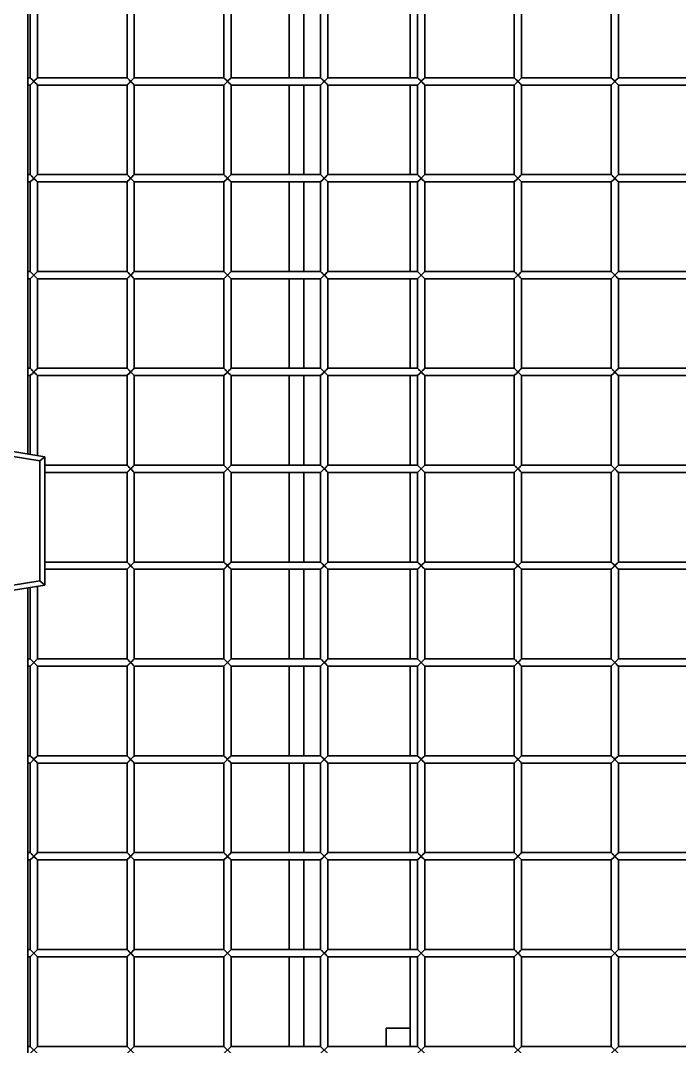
# Model space of a CAD drawing. Header units: millimetres. Extents: x 32496 to 166256, y 3504 to 23939.
# Drawn here: x 97748.8 to 98021, y 21481.4 to 21905.1 of the extents above; entities that cross this region are included whole.
import ezdxf

# ---------------------------------------------------------------- set-up
doc = ezdxf.new("R2010")
doc.units = ezdxf.units.MM
doc.layers.get('0').update_dxf_attribs({"lineweight": 35})

# ---------------------------------------------------------------- blocks, each defined once
blk = doc.blocks.new('8-1250')
at = {"linetype": 'Continuous'}
for p, q in [((-2211.13, -32408.79), (-2211.13, -33034.31)), ((-2210.13, -32841.79), (-2210.13, -32878.79)), ((-2207.13, -32841.79), (-2207.13, -32878.79)), ((-2170.13, -32841.79), (-2170.13, -32878.79)), ((-2167.13, -32841.79), (-2167.13, -32878.79)), ((-2130.13, -32841.79), (-2130.13, -32878.79)), ((-2127.13, -32841.79), (-2127.13, -32878.79)), ((-2103.13, -32878.79), (-2103.13, -32841.79)), ((-2097.13, -32841.79), (-2097.13, -32878.79)), ((-2090.13, -32841.79), (-2090.13, -32878.79)), ((-2087.13, -32841.79), (-2087.13, -32878.79)), ((-2053.13, -32841.79), (-2053.13, -32878.79)), ((-2050.13, -32841.79), (-2050.13, -32878.79)), ((-2047.13, -32841.79), (-2047.13, -32878.79)), ((-2010.13, -32841.79), (-2010.13, -32878.79)), ((-2007.13, -32841.79), (-2007.13, -32878.79)), ((-1970.13, -32841.79), (-1970.13, -32878.79)), ((-1967.13, -32841.79), (-1967.13, -32878.79)), ((-2211.13, -32878.79), (-2210.13, -32878.79)), ((-2211.13, -32881.79), (-2210.13, -32881.79)), ((-2210.13, -32881.79), (-2207.13, -32878.79)), ((-2207.13, -32881.79), (-2210.13, -32878.79)), ((-2210.13, -32881.79), (-2210.13, -32918.79)), ((-2210.01, -32881.67), (-2209.22, -32880.88)), ((-2209.22, -32880.88), (-2208.63, -32880.29)), ((-2207.13, -32878.79), (-2207.56, -32879.22)), ((-2207.13, -32878.79), (-2170.13, -32878.79)), ((-2207.13, -32881.79), (-2207.13, -32918.79)), ((-2207.13, -32881.79), (-2170.13, -32881.79)), ((-2170.13, -32881.79), (-2167.13, -32878.79)), ((-2167.13, -32881.79), (-2170.13, -32878.79)), ((-2170.13, -32881.79), (-2170.13, -32918.79)), ((-2170.01, -32881.67), (-2169.22, -32880.88)), ((-2169.22, -32880.88), (-2168.63, -32880.29)), ((-2167.13, -32878.79), (-2167.56, -32879.22)), ((-2167.13, -32878.79), (-2130.13, -32878.79)), ((-2167.13, -32881.79), (-2167.13, -32918.79)), ((-2167.13, -32881.79), (-2130.13, -32881.79)), ((-2130.13, -32881.79), (-2127.13, -32878.79)), ((-2127.13, -32881.79), (-2130.13, -32878.79)), ((-2130.13, -32881.79), (-2130.13, -32918.79)), ((-2130.01, -32881.67), (-2129.22, -32880.88)), ((-2129.22, -32880.88), (-2128.63, -32880.29)), ((-2127.13, -32878.79), (-2127.56, -32879.22)), ((-2127.13, -32878.79), (-2090.13, -32878.79)), ((-2127.13, -32881.79), (-2127.13, -32918.79)), ((-2127.13, -32881.79), (-2090.13, -32881.79)), ((-2103.13, -32918.79), (-2103.13, -32881.79)), ((-2097.13, -32881.79), (-2097.13, -32918.79)), ((-2090.13, -32881.79), (-2087.13, -32878.79)), ((-2087.13, -32881.79), (-2090.13, -32878.79)), ((-2090.13, -32881.79), (-2090.13, -32918.79)), ((-2090.01, -32881.67), (-2089.22, -32880.88)), ((-2089.22, -32880.88), (-2088.63, -32880.29)), ((-2087.13, -32878.79), (-2087.56, -32879.22)), ((-2087.13, -32878.79), (-2050.13, -32878.79)), ((-2087.13, -32881.79), (-2087.13, -32918.79)), ((-2087.13, -32881.79), (-2050.13, -32881.79)), ((-2053.13, -32881.79), (-2053.13, -32918.79)), ((-2050.13, -32881.79), (-2047.13, -32878.79)), ((-2047.13, -32881.79), (-2050.13, -32878.79)), ((-2050.13, -32881.79), (-2050.13, -32918.79)), ((-2050.01, -32881.67), (-2049.22, -32880.88)), ((-2049.22, -32880.88), (-2048.63, -32880.29)), ((-2047.13, -32878.79), (-2047.56, -32879.22)), ((-2047.13, -32878.79), (-2010.13, -32878.79)), ((-2047.13, -32881.79), (-2047.13, -32918.79)), ((-2047.13, -32881.79), (-2010.13, -32881.79)), ((-2010.13, -32881.79), (-2007.13, -32878.79)), ((-2007.13, -32881.79), (-2010.13, -32878.79)), ((-2010.13, -32881.79), (-2010.13, -32918.79)), ((-2010.01, -32881.67), (-2009.22, -32880.88)), ((-2009.22, -32880.88), (-2008.63, -32880.29)), ((-2007.13, -32878.79), (-2007.56, -32879.22)), ((-2007.13, -32878.79), (-1970.13, -32878.79)), ((-2007.13, -32881.79), (-2007.13, -32918.79)), ((-2007.13, -32881.79), (-1970.13, -32881.79)), ((-1970.13, -32881.79), (-1967.13, -32878.79)), ((-1967.13, -32881.79), (-1970.13, -32878.79)), ((-1970.13, -32881.79), (-1970.13, -32918.79)), ((-1970.01, -32881.67), (-1969.22, -32880.88)), ((-1969.22, -32880.88), (-1968.63, -32880.29)), ((-1967.13, -32878.79), (-1967.56, -32879.22)), ((-1967.13, -32878.79), (-1930.13, -32878.79)), ((-1967.13, -32881.79), (-1967.13, -32918.79)), ((-1967.13, -32881.79), (-1930.13, -32881.79)), ((-2211.13, -32918.79), (-2210.13, -32918.79)), ((-2210.13, -32921.79), (-2207.13, -32918.79)), ((-2207.13, -32921.79), (-2210.13, -32918.79)), ((-2210.01, -32921.67), (-2209.22, -32920.88)), ((-2209.22, -32920.88), (-2208.63, -32920.29)), ((-2207.13, -32918.79), (-2207.56, -32919.22)), ((-2207.13, -32918.79), (-2170.13, -32918.79)), ((-2170.13, -32921.79), (-2167.13, -32918.79)), ((-2167.13, -32921.79), (-2170.13, -32918.79)), ((-2170.01, -32921.67), (-2169.22, -32920.88)), ((-2169.22, -32920.88), (-2168.63, -32920.29)), ((-2167.13, -32918.79), (-2167.56, -32919.22)), ((-2167.13, -32918.79), (-2130.13, -32918.79)), ((-2130.13, -32921.79), (-2127.13, -32918.79)), ((-2127.13, -32921.79), (-2130.13, -32918.79)), ((-2130.01, -32921.67), (-2129.22, -32920.88)), ((-2129.22, -32920.88), (-2128.63, -32920.29)), ((-2127.13, -32918.79), (-2127.56, -32919.22)), ((-2127.13, -32918.79), (-2090.13, -32918.79)), ((-2090.13, -32921.79), (-2087.13, -32918.79)), ((-2087.13, -32921.79), (-2090.13, -32918.79)), ((-2090.01, -32921.67), (-2089.22, -32920.88)), ((-2089.22, -32920.88), (-2088.63, -32920.29)), ((-2087.13, -32918.79), (-2087.56, -32919.22)), ((-2087.13, -32918.79), (-2050.13, -32918.79)), ((-2050.13, -32921.79), (-2047.13, -32918.79)), ((-2047.13, -32921.79), (-2050.13, -32918.79)), ((-2050.01, -32921.67), (-2049.22, -32920.88)), ((-2049.22, -32920.88), (-2048.63, -32920.29)), ((-2047.13, -32918.79), (-2047.56, -32919.22)), ((-2047.13, -32918.79), (-2010.13, -32918.79)), ((-2010.13, -32921.79), (-2007.13, -32918.79)), ((-2007.13, -32921.79), (-2010.13, -32918.79)), ((-2010.01, -32921.67), (-2009.22, -32920.88)), ((-2009.22, -32920.88), (-2008.63, -32920.29)), ((-2007.13, -32918.79), (-2007.56, -32919.22)), ((-2007.13, -32918.79), (-1970.13, -32918.79)), ((-1970.13, -32921.79), (-1967.13, -32918.79)), ((-1967.13, -32921.79), (-1970.13, -32918.79)), ((-1970.01, -32921.67), (-1969.22, -32920.88)), ((-1969.22, -32920.88), (-1968.63, -32920.29)), ((-1967.13, -32918.79), (-1967.56, -32919.22)), ((-1967.13, -32918.79), (-1930.13, -32918.79)), ((-2211.13, -32921.79), (-2210.13, -32921.79)), ((-2210.13, -32921.79), (-2210.13, -32958.79)), ((-2207.13, -32921.79), (-2207.13, -32958.79)), ((-2207.13, -32921.79), (-2170.13, -32921.79)), ((-2170.13, -32921.79), (-2170.13, -32958.79)), ((-2167.13, -32921.79), (-2167.13, -32958.79)), ((-2167.13, -32921.79), (-2130.13, -32921.79)), ((-2130.13, -32921.79), (-2130.13, -32958.79)), ((-2127.13, -32921.79), (-2127.13, -32958.79)), ((-2127.13, -32921.79), (-2090.13, -32921.79)), ((-2103.13, -32958.79), (-2103.13, -32921.79)), ((-2097.13, -32921.79), (-2097.13, -32958.79)), ((-2090.13, -32921.79), (-2090.13, -32958.79)), ((-2087.13, -32921.79), (-2087.13, -32958.79)), ((-2087.13, -32921.79), (-2050.13, -32921.79)), ((-2053.13, -32921.79), (-2053.13, -32958.79)), ((-2050.13, -32921.79), (-2050.13, -32958.79)), ((-2047.13, -32921.79), (-2047.13, -32958.79)), ((-2047.13, -32921.79), (-2010.13, -32921.79)), ((-2010.13, -32921.79), (-2010.13, -32958.79)), ((-2007.13, -32921.79), (-2007.13, -32958.79)), ((-2007.13, -32921.79), (-1970.13, -32921.79)), ((-1970.13, -32921.79), (-1970.13, -32958.79)), ((-1967.13, -32921.79), (-1967.13, -32958.79)), ((-1967.13, -32921.79), (-1930.13, -32921.79)), ((-2211.13, -32958.79), (-2210.13, -32958.79)), ((-2210.13, -32961.79), (-2207.13, -32958.79)), ((-2207.13, -32961.79), (-2210.13, -32958.79)), ((-2207.13, -32958.79), (-2207.56, -32959.22)), ((-2207.13, -32958.79), (-2170.13, -32958.79)), ((-2170.13, -32961.79), (-2167.13, -32958.79)), ((-2167.13, -32961.79), (-2170.13, -32958.79)), ((-2167.13, -32958.79), (-2167.56, -32959.22)), ((-2167.13, -32958.79), (-2130.13, -32958.79)), ((-2130.13, -32961.79), (-2127.13, -32958.79)), ((-2127.13, -32961.79), (-2130.13, -32958.79)), ((-2127.13, -32958.79), (-2127.56, -32959.22)), ((-2127.13, -32958.79), (-2090.13, -32958.79)), ((-2090.13, -32961.79), (-2087.13, -32958.79)), ((-2087.13, -32961.79), (-2090.13, -32958.79)), ((-2087.13, -32958.79), (-2087.56, -32959.22)), ((-2087.13, -32958.79), (-2050.13, -32958.79)), ((-2050.13, -32961.79), (-2047.13, -32958.79)), ((-2047.13, -32961.79), (-2050.13, -32958.79)), ((-2047.13, -32958.79), (-2047.56, -32959.22)), ((-2047.13, -32958.79), (-2010.13, -32958.79)), ((-2010.13, -32961.79), (-2007.13, -32958.79)), ((-2007.13, -32961.79), (-2010.13, -32958.79)), ((-2007.13, -32958.79), (-2007.56, -32959.22)), ((-2007.13, -32958.79), (-1970.13, -32958.79)), ((-1970.13, -32961.79), (-1967.13, -32958.79)), ((-1967.13, -32961.79), (-1970.13, -32958.79)), ((-1967.13, -32958.79), (-1967.56, -32959.22)), ((-1967.13, -32958.79), (-1930.13, -32958.79)), ((-2211.13, -32961.79), (-2210.13, -32961.79)), ((-2210.13, -32961.79), (-2210.13, -32998.79)), ((-2210.01, -32961.67), (-2209.22, -32960.88)), ((-2209.22, -32960.88), (-2208.63, -32960.29)), ((-2207.13, -32961.79), (-2207.13, -32998.79)), ((-2207.13, -32961.79), (-2170.13, -32961.79)), ((-2170.13, -32961.79), (-2170.13, -32998.79)), ((-2170.01, -32961.67), (-2169.22, -32960.88)), ((-2169.22, -32960.88), (-2168.63, -32960.29)), ((-2167.13, -32961.79), (-2167.13, -32998.79)), ((-2167.13, -32961.79), (-2130.13, -32961.79)), ((-2130.13, -32961.79), (-2130.13, -32998.79)), ((-2130.01, -32961.67), (-2129.22, -32960.88)), ((-2129.22, -32960.88), (-2128.63, -32960.29)), ((-2127.13, -32961.79), (-2127.13, -32998.79)), ((-2127.13, -32961.79), (-2090.13, -32961.79)), ((-2103.13, -32998.79), (-2103.13, -32961.79)), ((-2097.13, -32961.79), (-2097.13, -32998.79)), ((-2090.13, -32961.79), (-2090.13, -32998.79)), ((-2090.01, -32961.67), (-2089.22, -32960.88)), ((-2089.22, -32960.88), (-2088.63, -32960.29)), ((-2087.13, -32961.79), (-2087.13, -32998.79)), ((-2087.13, -32961.79), (-2050.13, -32961.79)), ((-2053.13, -32961.79), (-2053.13, -32998.79)), ((-2050.13, -32961.79), (-2050.13, -32998.79)), ((-2050.01, -32961.67), (-2049.22, -32960.88)), ((-2049.22, -32960.88), (-2048.63, -32960.29)), ((-2047.13, -32961.79), (-2047.13, -32998.79)), ((-2047.13, -32961.79), (-2010.13, -32961.79)), ((-2010.13, -32961.79), (-2010.13, -32998.79)), ((-2010.01, -32961.67), (-2009.22, -32960.88)), ((-2009.22, -32960.88), (-2008.63, -32960.29)), ((-2007.13, -32961.79), (-2007.13, -32998.79)), ((-2007.13, -32961.79), (-1970.13, -32961.79)), ((-1970.13, -32961.79), (-1970.13, -32998.79)), ((-1970.01, -32961.67), (-1969.22, -32960.88)), ((-1969.22, -32960.88), (-1968.63, -32960.29)), ((-1967.13, -32961.79), (-1967.13, -32998.79)), ((-1967.13, -32961.79), (-1930.13, -32961.79)), ((-2211.13, -32998.79), (-2210.13, -32998.79)), ((-2210.13, -33001.79), (-2207.13, -32998.79)), ((-2207.13, -33001.79), (-2210.13, -32998.79)), ((-2210.01, -33001.67), (-2209.22, -33000.88)), ((-2209.22, -33000.88), (-2208.63, -33000.29)), ((-2207.13, -32998.79), (-2207.56, -32999.22)), ((-2207.13, -32998.79), (-2170.13, -32998.79)), ((-2170.13, -33001.79), (-2167.13, -32998.79)), ((-2167.13, -33001.79), (-2170.13, -32998.79)), ((-2170.01, -33001.67), (-2169.22, -33000.88)), ((-2169.22, -33000.88), (-2168.63, -33000.29)), ((-2167.13, -32998.79), (-2167.56, -32999.22)), ((-2167.13, -32998.79), (-2130.13, -32998.79)), ((-2130.13, -33001.79), (-2127.13, -32998.79)), ((-2127.13, -33001.79), (-2130.13, -32998.79)), ((-2130.01, -33001.67), (-2129.22, -33000.88)), ((-2129.22, -33000.88), (-2128.63, -33000.29)), ((-2127.13, -32998.79), (-2127.56, -32999.22)), ((-2127.13, -32998.79), (-2090.13, -32998.79)), ((-2090.13, -33001.79), (-2087.13, -32998.79)), ((-2087.13, -33001.79), (-2090.13, -32998.79)), ((-2090.01, -33001.67), (-2089.22, -33000.88)), ((-2089.22, -33000.88), (-2088.63, -33000.29)), ((-2087.13, -32998.79), (-2087.56, -32999.22)), ((-2087.13, -32998.79), (-2050.13, -32998.79)), ((-2050.13, -33001.79), (-2047.13, -32998.79)), ((-2047.13, -33001.79), (-2050.13, -32998.79)), ((-2050.01, -33001.67), (-2049.22, -33000.88)), ((-2049.22, -33000.88), (-2048.63, -33000.29)), ((-2047.13, -32998.79), (-2047.56, -32999.22)), ((-2047.13, -32998.79), (-2010.13, -32998.79)), ((-2010.13, -33001.79), (-2007.13, -32998.79)), ((-2007.13, -33001.79), (-2010.13, -32998.79)), ((-2010.01, -33001.67), (-2009.22, -33000.88)), ((-2009.22, -33000.88), (-2008.63, -33000.29)), ((-2007.13, -32998.79), (-2007.56, -32999.22)), ((-2007.13, -32998.79), (-1970.13, -32998.79)), ((-1970.13, -33001.79), (-1967.13, -32998.79)), ((-1967.13, -33001.79), (-1970.13, -32998.79)), ((-1970.01, -33001.67), (-1969.22, -33000.88)), ((-1969.22, -33000.88), (-1968.63, -33000.29)), ((-1967.13, -32998.79), (-1967.56, -32999.22)), ((-1967.13, -32998.79), (-1930.13, -32998.79)), ((-2211.13, -33001.79), (-2210.13, -33001.79)), ((-2210.13, -33001.79), (-2210.13, -33034.31)), ((-2207.13, -33001.79), (-2207.13, -33034.8)), ((-2207.13, -33001.79), (-2170.13, -33001.79)), ((-2170.13, -33001.79), (-2170.13, -33038.79)), ((-2167.13, -33001.79), (-2167.13, -33038.79)), ((-2167.13, -33001.79), (-2130.13, -33001.79)), ((-2130.13, -33001.79), (-2130.13, -33038.79)), ((-2127.13, -33001.79), (-2127.13, -33038.79)), ((-2127.13, -33001.79), (-2090.13, -33001.79)), ((-2103.13, -33038.79), (-2103.13, -33001.79)), ((-2097.13, -33001.79), (-2097.13, -33038.79)), ((-2090.13, -33001.79), (-2090.13, -33038.79)), ((-2087.13, -33001.79), (-2087.13, -33038.79)), ((-2087.13, -33001.79), (-2050.13, -33001.79)), ((-2053.13, -33001.79), (-2053.13, -33038.79)), ((-2050.13, -33001.79), (-2050.13, -33038.79)), ((-2047.13, -33001.79), (-2047.13, -33038.79)), ((-2047.13, -33001.79), (-2010.13, -33001.79)), ((-2010.13, -33001.79), (-2010.13, -33038.79)), ((-2007.13, -33001.79), (-2007.13, -33038.79)), ((-2007.13, -33001.79), (-1970.13, -33001.79)), ((-1970.13, -33001.79), (-1970.13, -33038.79)), ((-1967.13, -33001.79), (-1967.13, -33038.79)), ((-1967.13, -33001.79), (-1930.13, -33001.79)), ((-2271.63, -33024.29), (-2204.13, -33035.29)), ((-2228.33, -33033.37), (-2206.13, -33036.99)), ((-2204.13, -33035.29), (-2206.13, -33036.99)), ((-2204.13, -33035.29), (-2204.13, -33088.29)), ((-2206.13, -33086.59), (-2206.13, -33036.99)), ((-2204.13, -33038.79), (-2170.13, -33038.79)), ((-2170.13, -33041.79), (-2167.13, -33038.79)), ((-2167.13, -33041.79), (-2170.13, -33038.79)), ((-2167.13, -33038.79), (-2167.56, -33039.22)), ((-2167.13, -33038.79), (-2130.13, -33038.79)), ((-2130.13, -33041.79), (-2127.13, -33038.79)), ((-2127.13, -33041.79), (-2130.13, -33038.79)), ((-2127.13, -33038.79), (-2127.56, -33039.22)), ((-2127.13, -33038.79), (-2090.13, -33038.79)), ((-2090.13, -33041.79), (-2087.13, -33038.79)), ((-2087.13, -33041.79), (-2090.13, -33038.79)), ((-2087.13, -33038.79), (-2087.56, -33039.22)), ((-2087.13, -33038.79), (-2050.13, -33038.79)), ((-2050.13, -33041.79), (-2047.13, -33038.79)), ((-2047.13, -33041.79), (-2050.13, -33038.79)), ((-2047.13, -33038.79), (-2047.56, -33039.22)), ((-2047.13, -33038.79), (-2010.13, -33038.79)), ((-2010.13, -33041.79), (-2007.13, -33038.79)), ((-2007.13, -33041.79), (-2010.13, -33038.79)), ((-2007.13, -33038.79), (-2007.56, -33039.22)), ((-2007.13, -33038.79), (-1970.13, -33038.79)), ((-1970.13, -33041.79), (-1967.13, -33038.79)), ((-1967.13, -33041.79), (-1970.13, -33038.79)), ((-1967.13, -33038.79), (-1967.56, -33039.22)), ((-1967.13, -33038.79), (-1930.13, -33038.79)), ((-2204.13, -33041.79), (-2170.13, -33041.79)), ((-2170.13, -33041.79), (-2170.13, -33078.79)), ((-2170.01, -33041.67), (-2169.22, -33040.88)), ((-2169.22, -33040.88), (-2168.63, -33040.29)), ((-2167.13, -33041.79), (-2167.13, -33078.79)), ((-2167.13, -33041.79), (-2130.13, -33041.79)), ((-2130.13, -33041.79), (-2130.13, -33078.79)), ((-2130.01, -33041.67), (-2129.22, -33040.88)), ((-2129.22, -33040.88), (-2128.63, -33040.29)), ((-2127.13, -33041.79), (-2127.13, -33078.79)), ((-2127.13, -33041.79), (-2090.13, -33041.79)), ((-2103.13, -33078.79), (-2103.13, -33041.79)), ((-2097.13, -33041.79), (-2097.13, -33078.79)), ((-2090.13, -33041.79), (-2090.13, -33078.79)), ((-2090.01, -33041.67), (-2089.22, -33040.88)), ((-2089.22, -33040.88), (-2088.63, -33040.29)), ((-2087.13, -33041.79), (-2087.13, -33078.79)), ((-2087.13, -33041.79), (-2050.13, -33041.79)), ((-2053.13, -33041.79), (-2053.13, -33078.79)), ((-2050.13, -33041.79), (-2050.13, -33078.79)), ((-2050.01, -33041.67), (-2049.22, -33040.88)), ((-2049.22, -33040.88), (-2048.63, -33040.29)), ((-2047.13, -33041.79), (-2047.13, -33078.79)), ((-2047.13, -33041.79), (-2010.13, -33041.79)), ((-2010.13, -33041.79), (-2010.13, -33078.79)), ((-2010.01, -33041.67), (-2009.22, -33040.88)), ((-2009.22, -33040.88), (-2008.63, -33040.29)), ((-2007.13, -33041.79), (-2007.13, -33078.79)), ((-2007.13, -33041.79), (-1970.13, -33041.79)), ((-1970.13, -33041.79), (-1970.13, -33078.79)), ((-1970.01, -33041.67), (-1969.22, -33040.88)), ((-1969.22, -33040.88), (-1968.63, -33040.29)), ((-1967.13, -33041.79), (-1967.13, -33078.79)), ((-1967.13, -33041.79), (-1930.13, -33041.79)), ((-2204.13, -33078.79), (-2170.13, -33078.79)), ((-2204.13, -33081.79), (-2170.13, -33081.79)), ((-2170.13, -33081.79), (-2167.13, -33078.79)), ((-2167.13, -33081.79), (-2170.13, -33078.79)), ((-2170.13, -33081.79), (-2170.13, -33118.79)), ((-2170.01, -33081.67), (-2169.22, -33080.88)), ((-2169.22, -33080.88), (-2168.63, -33080.29)), ((-2167.13, -33078.79), (-2167.56, -33079.22)), ((-2167.13, -33078.79), (-2130.13, -33078.79)), ((-2167.13, -33081.79), (-2167.13, -33118.79)), ((-2167.13, -33081.79), (-2130.13, -33081.79)), ((-2130.13, -33081.79), (-2127.13, -33078.79)), ((-2127.13, -33081.79), (-2130.13, -33078.79)), ((-2130.13, -33081.79), (-2130.13, -33118.79)), ((-2130.01, -33081.67), (-2129.22, -33080.88)), ((-2129.22, -33080.88), (-2128.63, -33080.29)), ((-2127.13, -33078.79), (-2127.56, -33079.22)), ((-2127.13, -33078.79), (-2090.13, -33078.79)), ((-2127.13, -33081.79), (-2127.13, -33118.79)), ((-2127.13, -33081.79), (-2090.13, -33081.79)), ((-2103.13, -33118.79), (-2103.13, -33081.79)), ((-2097.13, -33081.79), (-2097.13, -33118.79)), ((-2090.13, -33081.79), (-2087.13, -33078.79)), ((-2087.13, -33081.79), (-2090.13, -33078.79)), ((-2090.13, -33081.79), (-2090.13, -33118.79)), ((-2090.01, -33081.67), (-2089.22, -33080.88)), ((-2089.22, -33080.88), (-2088.63, -33080.29)), ((-2087.13, -33078.79), (-2087.56, -33079.22)), ((-2087.13, -33078.79), (-2050.13, -33078.79)), ((-2087.13, -33081.79), (-2087.13, -33118.79)), ((-2087.13, -33081.79), (-2050.13, -33081.79)), ((-2053.13, -33081.79), (-2053.13, -33118.79)), ((-2050.13, -33081.79), (-2047.13, -33078.79)), ((-2047.13, -33081.79), (-2050.13, -33078.79)), ((-2050.13, -33081.79), (-2050.13, -33118.79)), ((-2050.01, -33081.67), (-2049.22, -33080.88)), ((-2049.22, -33080.88), (-2048.63, -33080.29)), ((-2047.13, -33078.79), (-2047.56, -33079.22)), ((-2047.13, -33078.79), (-2010.13, -33078.79)), ((-2047.13, -33081.79), (-2047.13, -33118.79)), ((-2047.13, -33081.79), (-2010.13, -33081.79)), ((-2010.13, -33081.79), (-2007.13, -33078.79)), ((-2007.13, -33081.79), (-2010.13, -33078.79)), ((-2010.13, -33081.79), (-2010.13, -33118.79)), ((-2010.01, -33081.67), (-2009.22, -33080.88)), ((-2009.22, -33080.88), (-2008.63, -33080.29)), ((-2007.13, -33078.79), (-2007.56, -33079.22)), ((-2007.13, -33078.79), (-1970.13, -33078.79)), ((-2007.13, -33081.79), (-2007.13, -33118.79)), ((-2007.13, -33081.79), (-1970.13, -33081.79)), ((-1970.13, -33081.79), (-1967.13, -33078.79)), ((-1967.13, -33081.79), (-1970.13, -33078.79)), ((-1970.13, -33081.79), (-1970.13, -33118.79)), ((-1970.01, -33081.67), (-1969.22, -33080.88)), ((-1969.22, -33080.88), (-1968.63, -33080.29)), ((-1967.13, -33078.79), (-1967.56, -33079.22)), ((-1967.13, -33078.79), (-1930.13, -33078.79)), ((-1967.13, -33081.79), (-1967.13, -33118.79)), ((-1967.13, -33081.79), (-1930.13, -33081.79)), ((-2271.63, -33099.29), (-2204.13, -33088.29)), ((-2206.13, -33086.59), (-2228.33, -33090.21)), ((-2211.13, -33089.43), (-2211.13, -33311.79)), ((-2210.13, -33089.27), (-2210.13, -33118.79)), ((-2207.13, -33088.78), (-2207.13, -33118.79)), ((-2204.13, -33088.29), (-2206.13, -33086.59)), ((-2211.13, -33118.79), (-2210.13, -33118.79)), ((-2210.13, -33121.79), (-2207.13, -33118.79)), ((-2207.13, -33121.79), (-2210.13, -33118.79)), ((-2207.13, -33118.79), (-2170.13, -33118.79)), ((-2170.13, -33121.79), (-2167.13, -33118.79)), ((-2167.13, -33121.79), (-2170.13, -33118.79)), ((-2169.22, -33120.88), (-2168.05, -33119.71)), ((-2167.56, -33119.22), (-2168.05, -33119.71)), ((-2167.13, -33118.79), (-2167.56, -33119.22)), ((-2167.13, -33118.79), (-2130.13, -33118.79)), ((-2130.13, -33121.79), (-2127.13, -33118.79)), ((-2127.13, -33121.79), (-2130.13, -33118.79)), ((-2127.13, -33118.79), (-2127.56, -33119.22)), ((-2127.13, -33118.79), (-2090.13, -33118.79)), ((-2090.13, -33121.79), (-2087.13, -33118.79)), ((-2087.13, -33121.79), (-2090.13, -33118.79)), ((-2087.13, -33118.79), (-2087.56, -33119.22)), ((-2087.13, -33118.79), (-2050.13, -33118.79)), ((-2050.13, -33121.79), (-2047.13, -33118.79)), ((-2047.13, -33121.79), (-2050.13, -33118.79)), ((-2047.13, -33118.79), (-2047.56, -33119.22)), ((-2047.13, -33118.79), (-2010.13, -33118.79)), ((-2010.13, -33121.79), (-2007.13, -33118.79)), ((-2007.13, -33121.79), (-2010.13, -33118.79)), ((-2007.13, -33118.79), (-2007.56, -33119.22)), ((-2007.13, -33118.79), (-1970.13, -33118.79)), ((-1970.13, -33121.79), (-1967.13, -33118.79)), ((-1967.13, -33121.79), (-1970.13, -33118.79)), ((-1967.13, -33118.79), (-1967.56, -33119.22)), ((-1967.13, -33118.79), (-1930.13, -33118.79)), ((-2211.13, -33121.79), (-2210.13, -33121.79)), ((-2210.13, -33121.79), (-2210.13, -33158.79)), ((-2210.01, -33121.67), (-2209.22, -33120.88)), ((-2209.22, -33120.88), (-2208.63, -33120.29)), ((-2207.13, -33121.79), (-2207.13, -33158.79)), ((-2207.13, -33121.79), (-2170.13, -33121.79)), ((-2170.13, -33121.79), (-2170.13, -33158.79)), ((-2170.01, -33121.67), (-2169.22, -33120.88)), ((-2167.13, -33121.79), (-2167.13, -33158.79)), ((-2167.13, -33121.79), (-2130.13, -33121.79)), ((-2130.13, -33121.79), (-2130.13, -33158.79)), ((-2130.01, -33121.67), (-2129.22, -33120.88)), ((-2129.22, -33120.88), (-2128.63, -33120.29)), ((-2127.13, -33121.79), (-2127.13, -33158.79)), ((-2127.13, -33121.79), (-2090.13, -33121.79)), ((-2103.13, -33158.79), (-2103.13, -33121.79)), ((-2097.13, -33121.79), (-2097.13, -33158.79)), ((-2090.13, -33121.79), (-2090.13, -33158.79)), ((-2090.01, -33121.67), (-2089.22, -33120.88)), ((-2089.22, -33120.88), (-2088.63, -33120.29)), ((-2087.13, -33121.79), (-2087.13, -33158.79)), ((-2087.13, -33121.79), (-2050.13, -33121.79)), ((-2053.13, -33121.79), (-2053.13, -33158.79)), ((-2050.13, -33121.79), (-2050.13, -33158.79)), ((-2050.01, -33121.67), (-2049.22, -33120.88)), ((-2049.22, -33120.88), (-2048.63, -33120.29)), ((-2047.13, -33121.79), (-2047.13, -33158.79)), ((-2047.13, -33121.79), (-2010.13, -33121.79)), ((-2010.13, -33121.79), (-2010.13, -33158.79)), ((-2010.01, -33121.67), (-2009.22, -33120.88)), ((-2009.22, -33120.88), (-2008.63, -33120.29)), ((-2007.13, -33121.79), (-2007.13, -33158.79)), ((-2007.13, -33121.79), (-1970.13, -33121.79)), ((-1970.13, -33121.79), (-1970.13, -33158.79)), ((-1970.01, -33121.67), (-1969.22, -33120.88)), ((-1969.22, -33120.88), (-1968.63, -33120.29)), ((-1967.13, -33121.79), (-1967.13, -33158.79)), ((-1967.13, -33121.79), (-1930.13, -33121.79)), ((-2211.13, -33158.79), (-2210.13, -33158.79)), ((-2211.13, -33161.79), (-2210.13, -33161.79)), ((-2210.13, -33161.79), (-2207.13, -33158.79)), ((-2207.13, -33161.79), (-2210.13, -33158.79)), ((-2210.13, -33161.79), (-2210.13, -33198.79)), ((-2210.01, -33161.67), (-2209.22, -33160.88)), ((-2209.22, -33160.88), (-2208.63, -33160.29)), ((-2207.13, -33158.79), (-2170.13, -33158.79)), ((-2207.13, -33161.79), (-2207.13, -33198.79)), ((-2207.13, -33161.79), (-2170.13, -33161.79)), ((-2170.13, -33161.79), (-2167.13, -33158.79)), ((-2167.13, -33161.79), (-2170.13, -33158.79)), ((-2170.13, -33161.79), (-2170.13, -33198.79)), ((-2170.01, -33161.67), (-2169.22, -33160.88)), ((-2169.22, -33160.88), (-2168.63, -33160.29)), ((-2167.13, -33158.79), (-2130.13, -33158.79)), ((-2167.13, -33161.79), (-2167.13, -33198.79)), ((-2167.13, -33161.79), (-2130.13, -33161.79)), ((-2130.13, -33161.79), (-2127.13, -33158.79)), ((-2127.13, -33161.79), (-2130.13, -33158.79)), ((-2130.13, -33161.79), (-2130.13, -33198.79)), ((-2130.01, -33161.67), (-2129.22, -33160.88)), ((-2129.22, -33160.88), (-2128.05, -33159.71)), ((-2127.56, -33159.22), (-2128.05, -33159.71)), ((-2127.13, -33158.79), (-2127.56, -33159.22)), ((-2127.13, -33158.79), (-2090.13, -33158.79)), ((-2127.13, -33161.79), (-2127.13, -33198.79)), ((-2127.13, -33161.79), (-2090.13, -33161.79)), ((-2103.13, -33198.79), (-2103.13, -33161.79)), ((-2097.13, -33161.79), (-2097.13, -33198.79)), ((-2090.13, -33161.79), (-2087.13, -33158.79)), ((-2087.13, -33161.79), (-2090.13, -33158.79)), ((-2090.13, -33161.79), (-2090.13, -33198.79)), ((-2090.01, -33161.67), (-2089.22, -33160.88)), ((-2089.22, -33160.88), (-2088.63, -33160.29)), ((-2087.13, -33158.79), (-2087.56, -33159.22)), ((-2087.13, -33158.79), (-2050.13, -33158.79)), ((-2087.13, -33161.79), (-2087.13, -33198.79)), ((-2087.13, -33161.79), (-2050.13, -33161.79)), ((-2053.13, -33161.79), (-2053.13, -33198.79)), ((-2050.13, -33161.79), (-2047.13, -33158.79)), ((-2047.13, -33161.79), (-2050.13, -33158.79)), ((-2050.13, -33161.79), (-2050.13, -33198.79)), ((-2050.01, -33161.67), (-2049.22, -33160.88)), ((-2049.22, -33160.88), (-2048.63, -33160.29)), ((-2047.13, -33158.79), (-2047.56, -33159.22)), ((-2047.13, -33158.79), (-2010.13, -33158.79)), ((-2047.13, -33161.79), (-2047.13, -33198.79)), ((-2047.13, -33161.79), (-2010.13, -33161.79)), ((-2010.13, -33161.79), (-2007.13, -33158.79)), ((-2007.13, -33161.79), (-2010.13, -33158.79)), ((-2010.13, -33161.79), (-2010.13, -33198.79)), ((-2010.01, -33161.67), (-2009.22, -33160.88)), ((-2009.22, -33160.88), (-2008.63, -33160.29)), ((-2007.13, -33158.79), (-2007.56, -33159.22)), ((-2007.13, -33158.79), (-1970.13, -33158.79)), ((-2007.13, -33161.79), (-2007.13, -33198.79)), ((-2007.13, -33161.79), (-1970.13, -33161.79)), ((-1970.13, -33161.79), (-1967.13, -33158.79)), ((-1967.13, -33161.79), (-1970.13, -33158.79)), ((-1970.13, -33161.79), (-1970.13, -33198.79)), ((-1970.01, -33161.67), (-1969.22, -33160.88)), ((-1969.22, -33160.88), (-1968.63, -33160.29)), ((-1967.13, -33158.79), (-1967.56, -33159.22)), ((-1967.13, -33158.79), (-1930.13, -33158.79)), ((-1967.13, -33161.79), (-1967.13, -33198.79)), ((-1967.13, -33161.79), (-1930.13, -33161.79)), ((-2211.13, -33198.79), (-2210.13, -33198.79)), ((-2210.13, -33201.79), (-2207.13, -33198.79)), ((-2207.13, -33201.79), (-2210.13, -33198.79)), ((-2209.22, -33200.88), (-2208.63, -33200.29)), ((-2207.13, -33198.79), (-2170.13, -33198.79)), ((-2170.13, -33201.79), (-2167.13, -33198.79)), ((-2167.13, -33201.79), (-2170.13, -33198.79)), ((-2169.22, -33200.88), (-2168.63, -33200.29)), ((-2167.13, -33198.79), (-2130.13, -33198.79)), ((-2130.13, -33201.79), (-2127.13, -33198.79)), ((-2127.13, -33201.79), (-2130.13, -33198.79)), ((-2129.22, -33200.88), (-2128.63, -33200.29)), ((-2127.13, -33198.79), (-2090.13, -33198.79)), ((-2090.13, -33201.79), (-2087.13, -33198.79)), ((-2087.13, -33201.79), (-2090.13, -33198.79)), ((-2089.22, -33200.88), (-2088.05, -33199.71)), ((-2087.56, -33199.22), (-2088.05, -33199.71)), ((-2087.13, -33198.79), (-2087.56, -33199.22)), ((-2087.13, -33198.79), (-2050.13, -33198.79)), ((-2050.13, -33201.79), (-2047.13, -33198.79)), ((-2047.13, -33201.79), (-2050.13, -33198.79)), ((-2049.22, -33200.88), (-2048.63, -33200.29)), ((-2047.13, -33198.79), (-2047.56, -33199.22)), ((-2047.13, -33198.79), (-2010.13, -33198.79)), ((-2010.13, -33201.79), (-2007.13, -33198.79)), ((-2007.13, -33201.79), (-2010.13, -33198.79)), ((-2009.22, -33200.88), (-2008.63, -33200.29)), ((-2007.13, -33198.79), (-2007.56, -33199.22)), ((-2007.13, -33198.79), (-1970.13, -33198.79)), ((-1970.13, -33201.79), (-1967.13, -33198.79)), ((-1970.13, -33198.79), (-1967.13, -33201.79)), ((-1969.22, -33200.88), (-1968.63, -33200.29)), ((-1967.13, -33198.79), (-1967.56, -33199.22)), ((-1967.13, -33198.79), (-1930.13, -33198.79)), ((-2211.13, -33201.79), (-2210.13, -33201.79)), ((-2210.13, -33201.79), (-2210.13, -33238.79)), ((-2210.01, -33201.67), (-2209.22, -33200.88)), ((-2207.13, -33201.79), (-2207.13, -33238.79)), ((-2207.13, -33201.79), (-2170.13, -33201.79)), ((-2170.13, -33201.79), (-2170.13, -33238.79)), ((-2170.01, -33201.67), (-2169.22, -33200.88)), ((-2167.13, -33201.79), (-2167.13, -33238.79)), ((-2167.13, -33201.79), (-2130.13, -33201.79)), ((-2130.13, -33201.79), (-2130.13, -33238.79)), ((-2130.01, -33201.67), (-2129.22, -33200.88)), ((-2127.13, -33201.79), (-2127.13, -33238.79)), ((-2127.13, -33201.79), (-2090.13, -33201.79)), ((-2103.13, -33238.79), (-2103.13, -33201.79)), ((-2097.13, -33201.79), (-2097.13, -33238.79)), ((-2090.13, -33201.79), (-2090.13, -33238.79)), ((-2090.01, -33201.67), (-2089.22, -33200.88)), ((-2087.13, -33201.79), (-2087.13, -33238.79)), ((-2087.13, -33201.79), (-2050.13, -33201.79)), ((-2053.13, -33201.79), (-2053.13, -33238.79)), ((-2050.13, -33201.79), (-2050.13, -33238.79)), ((-2050.01, -33201.67), (-2049.22, -33200.88)), ((-2047.13, -33201.79), (-2047.13, -33238.79)), ((-2047.13, -33201.79), (-2010.13, -33201.79)), ((-2010.13, -33201.79), (-2010.13, -33238.79)), ((-2010.01, -33201.67), (-2009.22, -33200.88)), ((-2007.13, -33201.79), (-2007.13, -33238.79)), ((-2007.13, -33201.79), (-1970.13, -33201.79)), ((-1970.13, -33201.79), (-1970.13, -33238.79)), ((-1970.01, -33201.67), (-1969.22, -33200.88)), ((-1967.13, -33201.79), (-1967.13, -33238.79)), ((-1967.13, -33201.79), (-1930.13, -33201.79)), ((-2211.13, -33238.79), (-2210.13, -33238.79)), ((-2211.13, -33241.79), (-2210.13, -33241.79)), ((-2210.13, -33241.79), (-2207.13, -33238.79)), ((-2207.13, -33241.79), (-2210.13, -33238.79)), ((-2210.13, -33241.79), (-2210.13, -33278.79)), ((-2210.01, -33241.67), (-2209.22, -33240.88)), ((-2209.22, -33240.88), (-2208.63, -33240.29)), ((-2207.13, -33238.79), (-2170.13, -33238.79)), ((-2207.13, -33241.79), (-2207.13, -33278.79)), ((-2207.13, -33241.79), (-2170.13, -33241.79)), ((-2170.13, -33241.79), (-2167.13, -33238.79)), ((-2167.13, -33241.79), (-2170.13, -33238.79)), ((-2170.13, -33241.79), (-2170.13, -33278.79)), ((-2170.01, -33241.67), (-2169.22, -33240.88)), ((-2169.22, -33240.88), (-2168.63, -33240.29)), ((-2167.13, -33238.79), (-2130.13, -33238.79)), ((-2167.13, -33241.79), (-2167.13, -33278.79)), ((-2167.13, -33241.79), (-2130.13, -33241.79)), ((-2130.13, -33241.79), (-2127.13, -33238.79)), ((-2127.13, -33241.79), (-2130.13, -33238.79)), ((-2130.13, -33241.79), (-2130.13, -33278.79)), ((-2130.01, -33241.67), (-2129.22, -33240.88)), ((-2129.22, -33240.88), (-2128.63, -33240.29)), ((-2127.13, -33238.79), (-2090.13, -33238.79)), ((-2127.13, -33241.79), (-2127.13, -33278.79)), ((-2127.13, -33241.79), (-2090.13, -33241.79)), ((-2103.13, -33278.79), (-2103.13, -33241.79)), ((-2097.13, -33241.79), (-2097.13, -33278.79)), ((-2090.13, -33241.79), (-2087.13, -33238.79)), ((-2087.13, -33241.79), (-2090.13, -33238.79)), ((-2090.13, -33241.79), (-2090.13, -33278.79)), ((-2090.01, -33241.67), (-2089.22, -33240.88)), ((-2089.22, -33240.88), (-2088.63, -33240.29)), ((-2087.13, -33238.79), (-2050.13, -33238.79)), ((-2087.13, -33241.79), (-2087.13, -33278.79)), ((-2087.13, -33241.79), (-2050.13, -33241.79)), ((-2053.13, -33241.79), (-2053.13, -33278.79)), ((-2050.13, -33241.79), (-2047.13, -33238.79)), ((-2047.13, -33241.79), (-2050.13, -33238.79)), ((-2050.13, -33241.79), (-2050.13, -33278.79)), ((-2050.01, -33241.67), (-2049.22, -33240.88)), ((-2047.13, -33238.79), (-2047.56, -33239.22)), ((-2047.13, -33238.79), (-2010.13, -33238.79)), ((-2047.13, -33241.79), (-2047.13, -33278.79)), ((-2047.13, -33241.79), (-2010.13, -33241.79)), ((-2010.13, -33241.79), (-2007.13, -33238.79)), ((-2010.13, -33238.79), (-2007.13, -33241.79)), ((-2010.13, -33241.79), (-2010.13, -33278.79)), ((-2010.01, -33241.67), (-2009.22, -33240.88)), ((-2009.22, -33240.88), (-2008.63, -33240.29)), ((-2007.13, -33238.79), (-2007.56, -33239.22)), ((-2007.13, -33238.79), (-1970.13, -33238.79)), ((-2007.13, -33241.79), (-2007.13, -33278.79)), ((-2007.13, -33241.79), (-1970.13, -33241.79)), ((-1970.13, -33241.79), (-1967.13, -33238.79)), ((-1970.13, -33238.79), (-1967.13, -33241.79)), ((-1970.13, -33241.79), (-1970.13, -33278.79)), ((-1970.01, -33241.67), (-1969.22, -33240.88)), ((-1969.22, -33240.88), (-1968.63, -33240.29)), ((-1967.13, -33238.79), (-1967.56, -33239.22)), ((-1967.13, -33238.79), (-1930.13, -33238.79)), ((-1967.13, -33241.79), (-1967.13, -33278.79)), ((-1967.13, -33241.79), (-1930.13, -33241.79)), ((-2063.13, -33271.29), (-2063.13, -33278.79)), ((-2063.13, -33271.29), (-2053.13, -33271.29)), ((-2211.13, -33278.79), (-2210.13, -33278.79)), ((-2210.13, -33281.79), (-2207.13, -33278.79)), ((-2207.13, -33281.79), (-2210.13, -33278.79)), ((-2207.13, -33278.79), (-2170.13, -33278.79)), ((-2170.13, -33281.79), (-2167.13, -33278.79)), ((-2167.13, -33281.79), (-2170.13, -33278.79)), ((-2167.13, -33278.79), (-2130.13, -33278.79)), ((-2130.13, -33281.79), (-2127.13, -33278.79)), ((-2127.13, -33281.79), (-2130.13, -33278.79)), ((-2127.13, -33278.79), (-2090.13, -33278.79)), ((-2090.13, -33281.79), (-2087.13, -33278.79)), ((-2087.13, -33281.79), (-2090.13, -33278.79)), ((-2087.13, -33278.79), (-2050.13, -33278.79)), ((-2050.13, -33281.79), (-2047.13, -33278.79)), ((-2050.13, -33278.79), (-2047.13, -33281.79)), ((-2047.13, -33278.79), (-2010.13, -33278.79)), ((-2010.13, -33281.79), (-2007.13, -33278.79)), ((-2010.13, -33278.79), (-2007.13, -33281.79)), ((-2007.13, -33278.79), (-2007.56, -33279.22)), ((-2007.13, -33278.79), (-1970.13, -33278.79)), ((-1970.13, -33281.79), (-1967.13, -33278.79)), ((-1970.13, -33278.79), (-1967.13, -33281.79)), ((-1967.13, -33278.79), (-1967.56, -33279.22)), ((-1967.13, -33278.79), (-1930.13, -33278.79))]:
    blk.add_line(p, q, dxfattribs=at)
for points in [[(-2208.63, -32880.29), (-2209.21, -32879.7), (-2209.69, -32879.23)], [(-2207.56, -32879.22), (-2208.05, -32879.71), (-2208.63, -32880.29)], [(-2208.63, -32880.29), (-2208.04, -32880.88), (-2207.57, -32881.35), (-2207.13, -32881.79)], [(-2168.63, -32880.29), (-2169.21, -32879.7), (-2169.69, -32879.23)], [(-2167.56, -32879.22), (-2168.05, -32879.71), (-2168.63, -32880.29)], [(-2168.63, -32880.29), (-2168.04, -32880.88), (-2167.57, -32881.35), (-2167.13, -32881.79)], [(-2128.63, -32880.29), (-2129.21, -32879.7), (-2129.69, -32879.23)], [(-2127.56, -32879.22), (-2128.05, -32879.71), (-2128.63, -32880.29)], [(-2128.63, -32880.29), (-2128.04, -32880.88), (-2127.57, -32881.35), (-2127.13, -32881.79)], [(-2088.63, -32880.29), (-2089.21, -32879.7), (-2089.69, -32879.23)], [(-2087.56, -32879.22), (-2088.05, -32879.71), (-2088.63, -32880.29)], [(-2088.63, -32880.29), (-2088.04, -32880.88), (-2087.57, -32881.35), (-2087.13, -32881.79)], [(-2048.63, -32880.29), (-2049.21, -32879.7), (-2049.69, -32879.23)], [(-2047.56, -32879.22), (-2048.05, -32879.71), (-2048.63, -32880.29)], [(-2048.63, -32880.29), (-2048.04, -32880.88), (-2047.57, -32881.35), (-2047.13, -32881.79)], [(-2008.63, -32880.29), (-2009.21, -32879.7), (-2009.69, -32879.23)], [(-2007.56, -32879.22), (-2008.05, -32879.71), (-2008.63, -32880.29)], [(-2008.63, -32880.29), (-2008.04, -32880.88), (-2007.57, -32881.35), (-2007.13, -32881.79)], [(-1968.63, -32880.29), (-1969.21, -32879.7), (-1969.69, -32879.23)], [(-1967.56, -32879.22), (-1968.05, -32879.71), (-1968.63, -32880.29)], [(-1968.63, -32880.29), (-1968.04, -32880.88), (-1967.57, -32881.35), (-1967.13, -32881.79)], [(-2208.63, -32920.29), (-2209.21, -32919.7), (-2209.69, -32919.23)], [(-2207.56, -32919.22), (-2208.05, -32919.71), (-2208.63, -32920.29)], [(-2208.63, -32920.29), (-2208.04, -32920.88), (-2207.57, -32921.35), (-2207.13, -32921.79)], [(-2168.63, -32920.29), (-2169.21, -32919.7), (-2169.69, -32919.23)], [(-2167.56, -32919.22), (-2168.05, -32919.71), (-2168.63, -32920.29)], [(-2168.63, -32920.29), (-2168.04, -32920.88), (-2167.57, -32921.35), (-2167.13, -32921.79)], [(-2128.63, -32920.29), (-2129.21, -32919.7), (-2129.69, -32919.23)], [(-2127.56, -32919.22), (-2128.05, -32919.71), (-2128.63, -32920.29)], [(-2128.63, -32920.29), (-2128.04, -32920.88), (-2127.57, -32921.35), (-2127.13, -32921.79)], [(-2088.63, -32920.29), (-2089.21, -32919.7), (-2089.69, -32919.23)], [(-2087.56, -32919.22), (-2088.05, -32919.71), (-2088.63, -32920.29)], [(-2088.63, -32920.29), (-2088.04, -32920.88), (-2087.57, -32921.35), (-2087.13, -32921.79)], [(-2048.63, -32920.29), (-2049.21, -32919.7), (-2049.69, -32919.23)], [(-2047.56, -32919.22), (-2048.05, -32919.71), (-2048.63, -32920.29)], [(-2048.63, -32920.29), (-2048.04, -32920.88), (-2047.57, -32921.35), (-2047.13, -32921.79)], [(-2008.63, -32920.29), (-2009.21, -32919.7), (-2009.69, -32919.23)], [(-2007.56, -32919.22), (-2008.05, -32919.71), (-2008.63, -32920.29)], [(-2008.63, -32920.29), (-2008.04, -32920.88), (-2007.57, -32921.35), (-2007.13, -32921.79)], [(-1968.63, -32920.29), (-1969.21, -32919.7), (-1969.69, -32919.23)], [(-1967.56, -32919.22), (-1968.05, -32919.71), (-1968.63, -32920.29)], [(-1968.63, -32920.29), (-1968.04, -32920.88), (-1967.57, -32921.35), (-1967.13, -32921.79)], [(-2208.63, -32960.29), (-2209.21, -32959.7), (-2209.69, -32959.23)], [(-2207.56, -32959.22), (-2208.05, -32959.71), (-2208.63, -32960.29)], [(-2208.63, -32960.29), (-2208.04, -32960.88), (-2207.57, -32961.35), (-2207.13, -32961.79)], [(-2168.63, -32960.29), (-2169.21, -32959.7), (-2169.69, -32959.23)], [(-2167.56, -32959.22), (-2168.05, -32959.71), (-2168.63, -32960.29)], [(-2168.63, -32960.29), (-2168.04, -32960.88), (-2167.57, -32961.35), (-2167.13, -32961.79)], [(-2128.63, -32960.29), (-2129.21, -32959.7), (-2129.69, -32959.23)], [(-2127.56, -32959.22), (-2128.05, -32959.71), (-2128.63, -32960.29)], [(-2128.63, -32960.29), (-2128.04, -32960.88), (-2127.57, -32961.35), (-2127.13, -32961.79)], [(-2088.63, -32960.29), (-2089.21, -32959.7), (-2089.69, -32959.23)], [(-2087.56, -32959.22), (-2088.05, -32959.71), (-2088.63, -32960.29)], [(-2088.63, -32960.29), (-2088.04, -32960.88), (-2087.57, -32961.35), (-2087.13, -32961.79)], [(-2048.63, -32960.29), (-2049.21, -32959.7), (-2049.69, -32959.23)], [(-2047.56, -32959.22), (-2048.05, -32959.71), (-2048.63, -32960.29)], [(-2048.63, -32960.29), (-2048.04, -32960.88), (-2047.57, -32961.35), (-2047.13, -32961.79)], [(-2008.63, -32960.29), (-2009.21, -32959.7), (-2009.69, -32959.23)], [(-2007.56, -32959.22), (-2008.05, -32959.71), (-2008.63, -32960.29)], [(-2008.63, -32960.29), (-2008.04, -32960.88), (-2007.57, -32961.35), (-2007.13, -32961.79)], [(-1968.63, -32960.29), (-1969.21, -32959.7), (-1969.69, -32959.23)], [(-1967.56, -32959.22), (-1968.05, -32959.71), (-1968.63, -32960.29)], [(-1968.63, -32960.29), (-1968.04, -32960.88), (-1967.57, -32961.35), (-1967.13, -32961.79)], [(-2208.63, -33000.29), (-2209.21, -32999.7), (-2209.69, -32999.23)], [(-2207.56, -32999.22), (-2208.05, -32999.71), (-2208.63, -33000.29)], [(-2208.63, -33000.29), (-2208.04, -33000.88), (-2207.57, -33001.35), (-2207.13, -33001.79)], [(-2168.63, -33000.29), (-2169.21, -32999.7), (-2169.69, -32999.23)], [(-2167.56, -32999.22), (-2168.05, -32999.71), (-2168.63, -33000.29)], [(-2168.63, -33000.29), (-2168.04, -33000.88), (-2167.57, -33001.35), (-2167.13, -33001.79)], [(-2128.63, -33000.29), (-2129.21, -32999.7), (-2129.69, -32999.23)], [(-2127.56, -32999.22), (-2128.05, -32999.71), (-2128.63, -33000.29)], [(-2128.63, -33000.29), (-2128.04, -33000.88), (-2127.57, -33001.35), (-2127.13, -33001.79)], [(-2088.63, -33000.29), (-2089.21, -32999.7), (-2089.69, -32999.23)], [(-2087.56, -32999.22), (-2088.05, -32999.71), (-2088.63, -33000.29)], [(-2088.63, -33000.29), (-2088.04, -33000.88), (-2087.57, -33001.35), (-2087.13, -33001.79)], [(-2048.63, -33000.29), (-2049.21, -32999.7), (-2049.69, -32999.23)], [(-2047.56, -32999.22), (-2048.05, -32999.71), (-2048.63, -33000.29)], [(-2048.63, -33000.29), (-2048.04, -33000.88), (-2047.57, -33001.35), (-2047.13, -33001.79)], [(-2008.63, -33000.29), (-2009.21, -32999.7), (-2009.69, -32999.23)], [(-2007.56, -32999.22), (-2008.05, -32999.71), (-2008.63, -33000.29)], [(-2008.63, -33000.29), (-2008.04, -33000.88), (-2007.57, -33001.35), (-2007.13, -33001.79)], [(-1968.63, -33000.29), (-1969.21, -32999.7), (-1969.69, -32999.23)], [(-1967.56, -32999.22), (-1968.05, -32999.71), (-1968.63, -33000.29)], [(-1968.63, -33000.29), (-1968.04, -33000.88), (-1967.57, -33001.35), (-1967.13, -33001.79)], [(-2168.63, -33040.29), (-2169.21, -33039.7), (-2169.69, -33039.23)], [(-2167.56, -33039.22), (-2168.05, -33039.71), (-2168.63, -33040.29)], [(-2128.63, -33040.29), (-2129.21, -33039.7), (-2129.69, -33039.23)], [(-2127.56, -33039.22), (-2128.05, -33039.71), (-2128.63, -33040.29)], [(-2088.63, -33040.29), (-2089.21, -33039.7), (-2089.69, -33039.23)], [(-2087.56, -33039.22), (-2088.05, -33039.71), (-2088.63, -33040.29)], [(-2048.63, -33040.29), (-2049.21, -33039.7), (-2049.69, -33039.23)], [(-2047.56, -33039.22), (-2048.05, -33039.71), (-2048.63, -33040.29)], [(-2008.63, -33040.29), (-2009.21, -33039.7), (-2009.69, -33039.23)], [(-2007.56, -33039.22), (-2008.05, -33039.71), (-2008.63, -33040.29)], [(-1968.63, -33040.29), (-1969.21, -33039.7), (-1969.69, -33039.23)], [(-1967.56, -33039.22), (-1968.05, -33039.71), (-1968.63, -33040.29)], [(-2168.63, -33040.29), (-2168.04, -33040.88), (-2167.57, -33041.35), (-2167.13, -33041.79)], [(-2128.63, -33040.29), (-2128.04, -33040.88), (-2127.57, -33041.35), (-2127.13, -33041.79)], [(-2088.63, -33040.29), (-2088.04, -33040.88), (-2087.57, -33041.35), (-2087.13, -33041.79)], [(-2048.63, -33040.29), (-2048.04, -33040.88), (-2047.57, -33041.35), (-2047.13, -33041.79)], [(-2008.63, -33040.29), (-2008.04, -33040.88), (-2007.57, -33041.35), (-2007.13, -33041.79)], [(-1968.63, -33040.29), (-1968.04, -33040.88), (-1967.57, -33041.35), (-1967.13, -33041.79)], [(-2168.63, -33080.29), (-2169.21, -33079.7), (-2169.69, -33079.23)], [(-2167.56, -33079.22), (-2168.05, -33079.71), (-2168.63, -33080.29)], [(-2168.63, -33080.29), (-2168.04, -33080.88), (-2167.57, -33081.35), (-2167.13, -33081.79)], [(-2128.63, -33080.29), (-2129.21, -33079.7), (-2129.69, -33079.23)], [(-2127.56, -33079.22), (-2128.05, -33079.71), (-2128.63, -33080.29)], [(-2128.63, -33080.29), (-2128.04, -33080.88), (-2127.57, -33081.35), (-2127.13, -33081.79)], [(-2088.63, -33080.29), (-2089.21, -33079.7), (-2089.69, -33079.23)], [(-2087.56, -33079.22), (-2088.05, -33079.71), (-2088.63, -33080.29)], [(-2088.63, -33080.29), (-2088.04, -33080.88), (-2087.57, -33081.35), (-2087.13, -33081.79)], [(-2048.63, -33080.29), (-2049.21, -33079.7), (-2049.69, -33079.23)], [(-2047.56, -33079.22), (-2048.05, -33079.71), (-2048.63, -33080.29)], [(-2048.63, -33080.29), (-2048.04, -33080.88), (-2047.57, -33081.35), (-2047.13, -33081.79)], [(-2008.63, -33080.29), (-2009.21, -33079.7), (-2009.69, -33079.23)], [(-2007.56, -33079.22), (-2008.05, -33079.71), (-2008.63, -33080.29)], [(-2008.63, -33080.29), (-2008.04, -33080.88), (-2007.57, -33081.35), (-2007.13, -33081.79)], [(-1968.63, -33080.29), (-1969.21, -33079.7), (-1969.69, -33079.23)], [(-1967.56, -33079.22), (-1968.05, -33079.71), (-1968.63, -33080.29)], [(-1968.63, -33080.29), (-1968.04, -33080.88), (-1967.57, -33081.35), (-1967.13, -33081.79)], [(-2208.63, -33120.29), (-2209.21, -33119.7), (-2209.69, -33119.23)], [(-2207.24, -33118.9), (-2207.56, -33119.22), (-2208.05, -33119.71), (-2208.63, -33120.29)], [(-2168.63, -33120.29), (-2169.21, -33119.7), (-2169.69, -33119.23)], [(-2128.63, -33120.29), (-2129.21, -33119.7), (-2129.69, -33119.23)], [(-2127.56, -33119.22), (-2128.05, -33119.71), (-2128.63, -33120.29)], [(-2088.63, -33120.29), (-2089.21, -33119.7), (-2089.69, -33119.23)], [(-2087.56, -33119.22), (-2088.05, -33119.71), (-2088.63, -33120.29)], [(-2048.63, -33120.29), (-2049.21, -33119.7), (-2049.69, -33119.23)], [(-2047.56, -33119.22), (-2048.05, -33119.71), (-2048.63, -33120.29)], [(-2008.63, -33120.29), (-2009.21, -33119.7), (-2009.69, -33119.23)], [(-2007.56, -33119.22), (-2008.05, -33119.71), (-2008.63, -33120.29)], [(-1968.63, -33120.29), (-1969.21, -33119.7), (-1969.69, -33119.23)], [(-1967.56, -33119.22), (-1968.05, -33119.71), (-1968.63, -33120.29)], [(-2208.63, -33120.29), (-2208.04, -33120.88), (-2207.57, -33121.35), (-2207.13, -33121.79)], [(-2168.63, -33120.29), (-2168.04, -33120.88), (-2167.57, -33121.35), (-2167.13, -33121.79)], [(-2128.63, -33120.29), (-2128.04, -33120.88), (-2127.57, -33121.35), (-2127.13, -33121.79)], [(-2088.63, -33120.29), (-2088.04, -33120.88), (-2087.57, -33121.35), (-2087.13, -33121.79)], [(-2048.63, -33120.29), (-2048.04, -33120.88), (-2047.57, -33121.35), (-2047.13, -33121.79)], [(-2008.63, -33120.29), (-2008.04, -33120.88), (-2007.57, -33121.35), (-2007.13, -33121.79)], [(-1968.63, -33120.29), (-1968.04, -33120.88), (-1967.57, -33121.35), (-1967.13, -33121.79)], [(-2208.63, -33160.29), (-2209.21, -33159.7), (-2209.69, -33159.23)], [(-2207.24, -33158.9), (-2207.56, -33159.22), (-2208.05, -33159.71), (-2208.63, -33160.29)], [(-2208.63, -33160.29), (-2208.04, -33160.88), (-2207.57, -33161.35), (-2207.13, -33161.79)], [(-2168.63, -33160.29), (-2169.21, -33159.7), (-2169.69, -33159.23)], [(-2167.24, -33158.9), (-2167.56, -33159.22), (-2168.05, -33159.71), (-2168.63, -33160.29)], [(-2168.63, -33160.29), (-2168.04, -33160.88), (-2167.57, -33161.35), (-2167.13, -33161.79)], [(-2128.63, -33160.29), (-2129.21, -33159.7), (-2129.69, -33159.23)], [(-2128.63, -33160.29), (-2128.04, -33160.88), (-2127.57, -33161.35), (-2127.13, -33161.79)], [(-2088.63, -33160.29), (-2089.21, -33159.7), (-2089.69, -33159.23)], [(-2087.56, -33159.22), (-2088.05, -33159.71), (-2088.63, -33160.29)], [(-2088.63, -33160.29), (-2088.04, -33160.88), (-2087.57, -33161.35), (-2087.13, -33161.79)], [(-2048.63, -33160.29), (-2049.21, -33159.7), (-2049.69, -33159.23)], [(-2047.56, -33159.22), (-2048.05, -33159.71), (-2048.63, -33160.29)], [(-2048.63, -33160.29), (-2048.04, -33160.88), (-2047.57, -33161.35), (-2047.13, -33161.79)], [(-2008.63, -33160.29), (-2009.21, -33159.7), (-2009.69, -33159.23)], [(-2007.56, -33159.22), (-2008.05, -33159.71), (-2008.63, -33160.29)], [(-2008.63, -33160.29), (-2008.04, -33160.88), (-2007.57, -33161.35), (-2007.13, -33161.79)], [(-1968.63, -33160.29), (-1969.21, -33159.7), (-1969.69, -33159.23)], [(-1967.56, -33159.22), (-1968.05, -33159.71), (-1968.63, -33160.29)], [(-1968.63, -33160.29), (-1968.04, -33160.88), (-1967.57, -33161.35), (-1967.13, -33161.79)], [(-2208.63, -33200.29), (-2209.21, -33199.7), (-2209.69, -33199.23)], [(-2207.24, -33198.9), (-2207.56, -33199.22), (-2208.05, -33199.71), (-2208.63, -33200.29)], [(-2208.63, -33200.29), (-2208.04, -33200.88), (-2207.57, -33201.35), (-2207.13, -33201.79)], [(-2168.63, -33200.29), (-2169.21, -33199.7), (-2169.69, -33199.23)], [(-2167.24, -33198.9), (-2167.56, -33199.22), (-2168.05, -33199.71), (-2168.63, -33200.29)], [(-2168.63, -33200.29), (-2168.04, -33200.88), (-2167.57, -33201.35), (-2167.13, -33201.79)], [(-2128.63, -33200.29), (-2129.21, -33199.7), (-2129.69, -33199.23)], [(-2127.24, -33198.9), (-2127.56, -33199.22), (-2128.05, -33199.71), (-2128.63, -33200.29)], [(-2128.63, -33200.29), (-2128.04, -33200.88), (-2127.57, -33201.35), (-2127.13, -33201.79)], [(-2088.63, -33200.29), (-2089.21, -33199.7), (-2089.69, -33199.23)], [(-2088.63, -33200.29), (-2088.04, -33200.88), (-2087.57, -33201.35), (-2087.13, -33201.79)], [(-2048.63, -33200.29), (-2049.21, -33199.7), (-2049.69, -33199.23)], [(-2047.56, -33199.22), (-2048.05, -33199.71), (-2048.63, -33200.29)], [(-2048.63, -33200.29), (-2048.04, -33200.88), (-2047.57, -33201.35), (-2047.13, -33201.79)], [(-2008.63, -33200.29), (-2009.21, -33199.7), (-2009.69, -33199.23)], [(-2007.56, -33199.22), (-2008.05, -33199.71), (-2008.63, -33200.29)], [(-2008.63, -33200.29), (-2008.04, -33200.88), (-2007.57, -33201.35), (-2007.13, -33201.79)], [(-1968.63, -33200.29), (-1969.21, -33199.7), (-1969.69, -33199.23)], [(-1967.56, -33199.22), (-1968.05, -33199.71), (-1968.63, -33200.29)], [(-1968.63, -33200.29), (-1968.04, -33200.88), (-1967.57, -33201.35), (-1967.13, -33201.79)], [(-2208.63, -33240.29), (-2209.21, -33239.7), (-2209.69, -33239.23)], [(-2207.24, -33238.9), (-2207.56, -33239.22), (-2208.05, -33239.71), (-2208.63, -33240.29)], [(-2208.63, -33240.29), (-2208.04, -33240.88), (-2207.57, -33241.35), (-2207.13, -33241.79)], [(-2168.63, -33240.29), (-2169.21, -33239.7), (-2169.69, -33239.23)], [(-2167.24, -33238.9), (-2167.56, -33239.22), (-2168.05, -33239.71), (-2168.63, -33240.29)], [(-2168.63, -33240.29), (-2168.04, -33240.88), (-2167.57, -33241.35), (-2167.13, -33241.79)], [(-2128.63, -33240.29), (-2129.21, -33239.7), (-2129.69, -33239.23)], [(-2127.24, -33238.9), (-2127.56, -33239.22), (-2128.05, -33239.71), (-2128.63, -33240.29)], [(-2128.63, -33240.29), (-2128.04, -33240.88), (-2127.57, -33241.35), (-2127.13, -33241.79)], [(-2088.63, -33240.29), (-2089.21, -33239.7), (-2089.69, -33239.23)], [(-2087.24, -33238.9), (-2087.56, -33239.22), (-2088.05, -33239.71), (-2088.63, -33240.29)], [(-2088.63, -33240.29), (-2088.04, -33240.88), (-2087.57, -33241.35), (-2087.13, -33241.79)], [(-2048.63, -33240.29), (-2049.21, -33239.7), (-2049.69, -33239.23)], [(-2047.56, -33239.22), (-2048.05, -33239.71), (-2049.22, -33240.88)], [(-2048.63, -33240.29), (-2048.04, -33240.88), (-2047.57, -33241.35), (-2047.13, -33241.79)], [(-2008.63, -33240.29), (-2009.21, -33239.7), (-2009.69, -33239.23)], [(-2007.56, -33239.22), (-2008.05, -33239.71), (-2008.63, -33240.29)], [(-2008.63, -33240.29), (-2008.04, -33240.88), (-2007.57, -33241.35), (-2007.13, -33241.79)], [(-1968.63, -33240.29), (-1969.21, -33239.7), (-1969.69, -33239.23)], [(-1967.56, -33239.22), (-1968.05, -33239.71), (-1968.63, -33240.29)], [(-1968.63, -33240.29), (-1968.04, -33240.88), (-1967.57, -33241.35), (-1967.13, -33241.79)]]:
    blk.add_lwpolyline(points, dxfattribs=at)

msp = doc.modelspace()

# ---------------------------------------------------------------- block references
at = {"color": 6}
msp.add_blockref('8-1250', (99962.893, 54760.291), dxfattribs=at)

doc.saveas('drawing.dxf')
